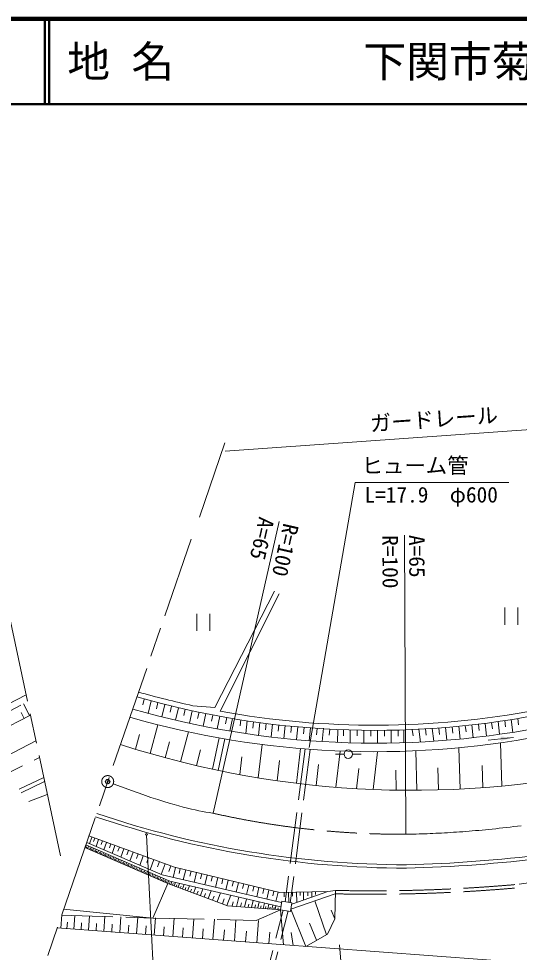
# Model space of a CAD drawing. Units: millimetres, scale not verified. Extents: x 40000 to 680000, y 20000 to 380000.
# Drawn here: x 364688 to 423258, y 270791 to 380000 of the extents above; entities that cross this region are included whole.
import ezdxf
from ezdxf.enums import TextEntityAlignment as Align

# ---------------------------------------------------------------- set-up
doc = ezdxf.new("R2010")
doc.units = ezdxf.units.MM
doc.header["$LTSCALE"] = 1000
doc.header["$PDMODE"] = 32
doc.header["$PDSIZE"] = 500
doc.linetypes.add('CHAIN', pattern=[18.5, 12, -1.5, 3.5, -1.5])
doc.linetypes.add('DASHED', pattern=[7.5, 6, -1.5])
for name, color, linetype, lineweight in [('M-BGD', 7, 'Continuous', 13), ('M-BMK', 2, 'CHAIN', 13), ('M-STR-HTXT', 7, 'Continuous', 13), ('M-TTL', 2, 'Continuous', 140), ('M-TTL-LINE', 7, 'Continuous', 50)]:
    doc.layers.add(name, color=color, linetype=linetype, lineweight=lineweight)
doc.layers.add('M-OTRS', color=6, linetype='Continuous')
doc.layers.add('M-TTL-TXT', color=7, linetype='Continuous')
doc.styles.add('ＭＳ ゴシック', font='')
doc.styles.get('ＭＳ ゴシック').set_extended_font_data('MS Gothic')

# ---------------------------------------------------------------- blocks, each defined once
blk = doc.blocks.new('田')
at = {"color": 7, "linetype": 'Continuous', "lineweight": 13}
for p, q in [((-0.75, 2), (-0.75, 0)), ((0.75, 0), (0.75, 2))]:
    blk.add_line(p, q, dxfattribs=at)
blk = doc.blocks.new('filled_arrow')
at = {"color": 0, "linetype": 'Continuous', "lineweight": -2}
blk.add_solid([(7.5, 1.25), (0, 0), (7.5, -1.25)], dxfattribs=at)
blk = doc.blocks.new('open_arrow')
at = {"color": 0, "linetype": 'Continuous', "lineweight": -2}
blk.add_lwpolyline([(7.5, 1.25), (0, 0), (7.5, -1.25)], dxfattribs=at)

msp = doc.modelspace()

# ---------------------------------------------------------------- linework, layer by layer
at = {"layer": 'M-BGD', "linetype": 'CHAIN'}
for p, q in [((369574, 282069), (356012, 345638)), ((363690, 257676), (384886, 319123))]:
    msp.add_line(p, q, dxfattribs=at)
at = {"layer": 'M-BGD'}
for p, q in [((387635, 299416), (394622, 313030)), ((388259, 299001), (395160, 312707)), ((361153, 298661), (365556, 300902)), ((379385, 300422), (379232, 299740)), ((365971, 298475), (365261, 299865)), ((380179, 300205), (379850, 298741)), ((380976, 299995), (380812, 299266)), ((381774, 299792), (381445, 298328)), ((382574, 299595), (382410, 298865)), ((383375, 299405), (383047, 297941)), ((385053, 299642), (387635, 299416)), ((366063, 298523), (339894, 285155)), ((365341, 298153), (364986, 298848)), ((384179, 299221), (384015, 298490)), ((384984, 299043), (384655, 297579)), ((385792, 298872), (385627, 298141)), ((386600, 298707), (386271, 297243)), ((387411, 298549), (387247, 297817)), ((388224, 298398), (387895, 296933)), ((389038, 298253), (388873, 297520)), ((389708, 298151), (389376, 296673)), ((380066, 294035), (380968, 297417)), ((390665, 297983), (390592, 297282)), ((391404, 297870), (391248, 296377)), ((392144, 297762), (392067, 297019)), ((392885, 297660), (392729, 296167)), ((393627, 297562), (393549, 296819)), ((394369, 297471), (394213, 295979)), ((395113, 297385), (395035, 296641)), ((395856, 297304), (395701, 295817)), ((396601, 297229), (396524, 296485)), ((397347, 297160), (397191, 295671)), ((398093, 297095), (398016, 296351)), ((414620, 297089), (414788, 295598)), ((415393, 297155), (415477, 296415)), ((416166, 297227), (416334, 295736)), ((416938, 297305), (417021, 296565)), ((417709, 297389), (417876, 295898)), ((418479, 297478), (418562, 296739)), ((419248, 297574), (419416, 296083)), ((420017, 297675), (420100, 296936)), ((420785, 297782), (420952, 296291)), ((421551, 297895), (421634, 297156)), ((422317, 298014), (422485, 296522)), ((423083, 298139), (423166, 297400)), ((378350, 294540), (378813, 296276)), ((383630, 293080), (384563, 296576)), ((398841, 297037), (398685, 295547)), ((399589, 296984), (399511, 296239)), ((400345, 297013), (400181, 295443)), ((401087, 296894), (401014, 296190)), ((402013, 296850), (402005, 295348)), ((402687, 296823), (402683, 296104)), ((403485, 296797), (403478, 295296)), ((404284, 296777), (404281, 296096)), ((405083, 296763), (405076, 295263)), ((405882, 296756), (405879, 296087)), ((406682, 296755), (406674, 295255)), ((407481, 296761), (407478, 296079)), ((408281, 296772), (408274, 295272)), ((409081, 296790), (409078, 296071)), ((409756, 296811), (409749, 295317)), ((410740, 296848), (410823, 296107)), ((411518, 296884), (411685, 295391)), ((412294, 296927), (412378, 296186)), ((413071, 296975), (413238, 295483)), ((413846, 297029), (413929, 296289)), ((345563, 284554), (366700, 295539)), ((381841, 293543), (382336, 295397)), ((387381, 292210), (388147, 295871)), ((388027, 292073), (388798, 295757)), ((392718, 291203), (393177, 295100)), ((422584, 295932), (419601, 295612)), ((421197, 290238), (421036, 295293)), ((385481, 292633), (385976, 294488)), ((397181, 290566), (397659, 294623)), ((402750, 293961), (401750, 293961)), ((401810, 290098), (402309, 294335)), ((403750, 293961), (404750, 293961)), ((406147, 289836), (406667, 294255)), ((411284, 289745), (411137, 294363)), ((416335, 289885), (416181, 294717)), ((390561, 291578), (390807, 293668)), ((394943, 290863), (395221, 293218)), ((399489, 290309), (399777, 292754)), ((404204, 289933), (404479, 292274)), ((408869, 289758), (408795, 292098)), ((413804, 289786), (413722, 292371)), ((418975, 290050), (418892, 292658)), ((364747, 289885), (367613, 291259)), ((364964, 289434), (367720, 290756)), ((365894, 288442), (368037, 289269)), ((372909, 284402), (382909, 280762)), ((373258, 284275), (372971, 283486)), ((373603, 284149), (373459, 283755)), ((374042, 283990), (373745, 283175)), ((372448, 283067), (382139, 278847)), ((372468, 283058), (372594, 283347)), ((372551, 283365), (382383, 279110)), ((372598, 283002), (372661, 283146)), ((372649, 283649), (381458, 279838)), ((372744, 282938), (372870, 283227)), ((372890, 282875), (372953, 283019)), ((373036, 282811), (373162, 283101)), ((373182, 282747), (373245, 282892)), ((373328, 282683), (373455, 282974)), ((374504, 283821), (374351, 283400)), ((374969, 283652), (374652, 282782)), ((375459, 283474), (375295, 283024)), ((375951, 283294), (375613, 282366)), ((376470, 283106), (376296, 282626)), ((376992, 282916), (376632, 281925)), ((373475, 282620), (373538, 282765)), ((373622, 282556), (373749, 282847)), ((373769, 282492), (373832, 282637)), ((373916, 282428), (374043, 282719)), ((374063, 282363), (374127, 282509)), ((374211, 282299), (374338, 282592)), ((374358, 282235), (374422, 282381)), ((374506, 282171), (374634, 282464)), ((374654, 282106), (374718, 282253)), ((374802, 282042), (374930, 282335)), ((374951, 281977), (375015, 282124)), ((375099, 281912), (375227, 282207)), ((375248, 281847), (375312, 281995)), ((375397, 281783), (375525, 282078)), ((375546, 281718), (375610, 281866)), ((375695, 281653), (375824, 281949)), ((375994, 281523), (376123, 281819)), ((377542, 282716), (377356, 282204)), ((378095, 282514), (377711, 281458)), ((378677, 282302), (378479, 281757)), ((379263, 282089), (378854, 280963)), ((379880, 281864), (379669, 281284)), ((375844, 281588), (375909, 281736)), ((376144, 281457), (376208, 281606)), ((376293, 281392), (376423, 281690)), ((376444, 281327), (376508, 281476)), ((376594, 281261), (376723, 281559)), ((376744, 281196), (376809, 281345)), ((376895, 281130), (377025, 281429)), ((377046, 281065), (377111, 281214)), ((377196, 280999), (377327, 281298)), ((377348, 280933), (377413, 281083)), ((377499, 280867), (377630, 281167)), ((377650, 280801), (377716, 280951)), ((377802, 280735), (377933, 281036)), ((377954, 280669), (378019, 280820)), ((378106, 280603), (378237, 280904)), ((378258, 280537), (378324, 280688)), ((378410, 280470), (378542, 280773)), ((380501, 281639), (380064, 280439)), ((381155, 281401), (380929, 280782)), ((381812, 281161), (381347, 279884)), ((382504, 280909), (382265, 280251)), ((383052, 280727), (382765, 279541)), ((382909, 280762), (395223, 277777)), ((378563, 280404), (378629, 280555)), ((378715, 280337), (378847, 280640)), ((378868, 280271), (378934, 280422)), ((379021, 280204), (379154, 280508)), ((379175, 280137), (379241, 280289)), ((379328, 280071), (379461, 280375)), ((379482, 280004), (379548, 280156)), ((379635, 279937), (379768, 280242)), ((379789, 279870), (379856, 280022)), ((379943, 279803), (380077, 280108)), ((380098, 279735), (380164, 279888)), ((380252, 279668), (380386, 279975)), ((380407, 279601), (380474, 279754)), ((380562, 279533), (380696, 279841)), ((380717, 279466), (380784, 279620)), ((380872, 279398), (381006, 279706)), ((381458, 279838), (395442, 276601)), ((383589, 280597), (383445, 280004)), ((384227, 280443), (383941, 279263)), ((384858, 280290), (384716, 279703)), ((385490, 280137), (385207, 278970)), ((386115, 279985), (385974, 279405)), ((386740, 279834), (386460, 278680)), ((387359, 279684), (387219, 279110)), ((380403, 274793), (382121, 278854)), ((381027, 279330), (381095, 279485)), ((381183, 279263), (381317, 279571)), ((381339, 279195), (381406, 279349)), ((381495, 279127), (381629, 279436)), ((381651, 279059), (381718, 279214)), ((381807, 278991), (381942, 279301)), ((381963, 278923), (382031, 279078)), ((382103, 278862), (382239, 279172)), ((382139, 278847), (389122, 276238)), ((382313, 278782), (382373, 278941)), ((382383, 279110), (395359, 276107)), ((382486, 278718), (382613, 279059)), ((382682, 278645), (382750, 278827)), ((382881, 278570), (383027, 278963)), ((383106, 278486), (383184, 278696)), ((383334, 278401), (383503, 278853)), ((383594, 278304), (383684, 278546)), ((383857, 278206), (384051, 278727)), ((384458, 277981), (384682, 278581)), ((387977, 279534), (387700, 278393)), ((388589, 279385), (388452, 278818)), ((389201, 279237), (388927, 278109)), ((389807, 279090), (389671, 278529)), ((390412, 278943), (390142, 277828)), ((391012, 278798), (390878, 278243)), ((391611, 278653), (391344, 277549)), ((392205, 278509), (392072, 277960)), ((384155, 278094), (384259, 278373)), ((384801, 277853), (384921, 278174)), ((385149, 277723), (385407, 278414)), ((385544, 277575), (385682, 277945)), ((385944, 277426), (386242, 278221)), ((386399, 277256), (386558, 277681)), ((386860, 277084), (387202, 277999)), ((387913, 276690), (388307, 277744)), ((389058, 276262), (389506, 277462)), ((392798, 278365), (392534, 277274)), ((393386, 278223), (393254, 277680)), ((393972, 278081), (393711, 277002)), ((394554, 277940), (394424, 277403)), ((395039, 277822), (394779, 276749)), ((395223, 277777), (400854, 277894)), ((395743, 277788), (395753, 277295)), ((396260, 277799), (396284, 276630)), ((401727, 277633), (396531, 275837)), ((396630, 276434), (400854, 277894)), ((396730, 277809), (396739, 277365)), ((397195, 277818), (397219, 276638)), ((397618, 277827), (397626, 277428)), ((397996, 277835), (398015, 276913)), ((398509, 277845), (398518, 277402)), ((398974, 277855), (398986, 277248)), ((399396, 277864), (399394, 277559)), ((401736, 278033), (401663, 274721)), ((387383, 276888), (387566, 277378)), ((388515, 276465), (388725, 277029)), ((389652, 276199), (389776, 276711)), ((390182, 276160), (390444, 277245)), ((390653, 276125), (390760, 276568)), ((391117, 276090), (391346, 277036)), ((391529, 276060), (391622, 276443)), ((391936, 276029), (392135, 276853)), ((392297, 276003), (392377, 276333)), ((392653, 275976), (392826, 276693)), ((393281, 275930), (393432, 276553)), ((393831, 275889), (393962, 276430)), ((394313, 275853), (394426, 276323)), ((395469, 276766), (395305, 275780)), ((396653, 276569), (395469, 276766)), ((396488, 275582), (396653, 276569)), ((400698, 272856), (399336, 276807)), ((369952, 275830), (380403, 274793)), ((389122, 276238), (395305, 275780)), ((392969, 275953), (393038, 276238)), ((393558, 275909), (393617, 276154)), ((394074, 275871), (394124, 276080)), ((394525, 275837), (394568, 276016)), ((394680, 275826), (394781, 276241)), ((394998, 275802), (395042, 275987)), ((395305, 275780), (396488, 275582)), ((395685, 271676), (395305, 275780)), ((398271, 271484), (396531, 275837)), ((401663, 274721), (401235, 275710)), ((369612, 273613), (369728, 275168)), ((370329, 273560), (370387, 274337)), ((371142, 273500), (371260, 275094)), ((371991, 273437), (372052, 274254)), ((372844, 273373), (372969, 275049)), ((373736, 273307), (373800, 274166)), ((374632, 273240), (374763, 275002)), ((376509, 273101), (376647, 274952)), ((378481, 272954), (378625, 274899)), ((380551, 272801), (380703, 274844)), ((382725, 272639), (382885, 274787)), ((385009, 272469), (385176, 274726)), ((387406, 272291), (387582, 274663)), ((389924, 272104), (390109, 274596)), ((392568, 271908), (392763, 274526)), ((399549, 272206), (398694, 274185)), ((369198, 273644), (464387, 266571)), ((375568, 273171), (375635, 274073)), ((377493, 273028), (377563, 273976)), ((379513, 272878), (379587, 273874)), ((381636, 272720), (381713, 273767)), ((383864, 272554), (383946, 273655)), ((386204, 272380), (386290, 273537)), ((388662, 272198), (388752, 273413)), ((391243, 272006), (391338, 273283)), ((393953, 271805), (394053, 273146)), ((396799, 271593), (396574, 273096))]:
    msp.add_line(p, q, dxfattribs=at)
at = {"layer": 'M-BGD', "linetype": 'DASHED'}
for p, q in [((339744, 286394), (365723, 300120)), ((398195, 294579), (395876, 276698)), ((398794, 294533), (396468, 276599)), ((346389, 283165), (367117, 293586)), ((429185, 279663), (423210, 278751)), ((400854, 277894), (401736, 278033)), ((392455, 274532), (395305, 275780)), ((392897, 265202), (395640, 275724)), ((393477, 265050), (396234, 275625)), ((369712, 275135), (380403, 274793)), ((380403, 274793), (392455, 274532)), ((400826, 272929), (401663, 274721)), ((398271, 271484), (400826, 272929))]:
    msp.add_line(p, q, dxfattribs=at)
at = {"layer": 'M-BGD'}
for centre, radius in [((403250, 293961), 500), ((379645, 284592), 100)]:
    msp.add_circle(centre, radius, dxfattribs=at)
for centre, radius, start, end in [((406394, 398059), 101304, 254.02842, 280.81657), ((406488, 398410), 101068, 254.05031, 257.75587), ((406394, 398059), 102804, 253.98373, 280.82377), ((406394, 398059), 103804, 253.95466, 280.82849), ((406394, 398059), 100704, 259.62534, 280.81364), ((410704, 401248), 111505, 252.18811, 283.16788), ((410125, 393941), 113304, 251.24049, 269.96461), ((410125, 393941), 112904, 251.24145, 269.96215), ((406264, 441098), 160106, 271.35514, 282.9935), ((406264, 441098), 160506, 271.35341, 282.99362)]:
    msp.add_arc(centre, radius, start, end, dxfattribs=at)
at = {"layer": 'M-BGD', "linetype": 'DASHED'}
for radius, end in [(193370, 275.09985), (193770, 275.10355)]:
    msp.add_arc((406021, 471355), radius, 268.73024, end, dxfattribs=at)
at = {"layer": 'M-BMK'}
for points in [[(375758, 290515), (378015, 289674), (379228, 289239), (380162, 288918), (380953, 288656), (381653, 288435), (382287, 288242), (382874, 288072), (383421, 287920), (383937, 287784), (384426, 287662), (384893, 287551), (385340, 287450), (385771, 287359), (386186, 287277), (386587, 287202), (386976, 287135), (387354, 287074), (387434, 287062)], [(423491, 285604), (423045, 285548), (422606, 285494), (422172, 285442), (421745, 285392), (421323, 285344), (420907, 285298), (420496, 285254), (420091, 285212), (419690, 285171), (419294, 285132), (418902, 285095), (418515, 285059), (418132, 285025), (417754, 284993), (417379, 284962), (417008, 284932), (416641, 284904), (416278, 284878), (415918, 284852), (415561, 284828), (415208, 284806), (414859, 284784), (414512, 284764), (414168, 284745), (413828, 284728), (413490, 284711), (413155, 284696), (412823, 284682), (412494, 284669), (412167, 284657), (411843, 284646), (411521, 284636), (411202, 284627), (410886, 284620), (410571, 284613), (410259, 284607), (409994, 284603)]]:
    msp.add_lwpolyline(points, dxfattribs=at)
msp.add_circle((375103, 290763), 700, dxfattribs=at)
msp.add_arc((409476, 384602), 100000, 257.26393, 270.29641, dxfattribs=at)
at = {"layer": 'M-OTRS'}
msp.add_point((375103, 290763), dxfattribs=at)
at = {"layer": 'M-STR-HTXT'}
for p, q in [((453328, 333965), (388857, 329402)), ((385833, 321696), (388788, 330400)), ((387430, 287062), (395147, 321201)), ((409994, 284603), (409813, 319603)), ((379650, 284492), (381228, 253674)), ((402233, 271654), (405211, 236477))]:
    msp.add_line(p, q, dxfattribs=at)
msp.add_lwpolyline([(398671, 294747), (404057, 325765), (422042, 325765)], dxfattribs=at)
at = {"layer": 'M-TTL'}
msp.add_line((680000, 380000), (40000, 380000), dxfattribs=at)
at = {"layer": 'M-TTL-LINE'}
for p, q in [((367750, 380000), (367750, 370000)), ((368250, 380000), (368250, 370000)), ((40000, 370000), (680000, 370000))]:
    msp.add_line(p, q, dxfattribs=at)

# ---------------------------------------------------------------- block references
at = {"layer": 'M-BGD', "xscale": 1000, "yscale": 1000}
for p in [(386286, 308381), (422330, 309110)]:
    msp.add_blockref('田', p, dxfattribs=at)
at = {"layer": 'M-BGD', "xscale": 200, "yscale": 200, "rotation": 186.1}
msp.add_blockref('filled_arrow', (422584, 295932), dxfattribs=at)
at = {"layer": 'M-STR-HTXT'}
for p, rotation in [((398671, 294747), 80.2), ((379650, 284492), 272.9)]:
    msp.add_blockref('open_arrow', p, dxfattribs=dict(at, rotation=rotation))

# ---------------------------------------------------------------- texts
at = {"layer": 'M-STR-HTXT', "style": 'ＭＳ ゴシック'}
msp.add_text('ガードレール', height=1833, rotation=3.973, dxfattribs=at).set_placement((413364, 331690), align=Align.BOTTOM_CENTER)
msp.add_text('ヒューム管', height=1833, dxfattribs=at).set_placement((404807, 326265), align=Align.BOTTOM_LEFT)
msp.add_text('L=17.9  φ600', height=1833, dxfattribs=at).set_placement((412946, 322853), align=Align.BOTTOM_CENTER)
for s, rotation, p in [('A=65', 257.264, (392282, 321939)), ('R=100', 257.264, (395147, 321201)), ('R=100', 270.296, (406685, 319580)), ('A=65', 270.296, (409813, 319603))]:
    msp.add_text(s, height=1833, rotation=rotation, dxfattribs=at).set_placement(p, align=Align.BOTTOM_LEFT)
at = {"layer": 'M-TTL-TXT', "style": 'ＭＳ ゴシック'}
for s, p in [('地 名', (370380, 375000)), ('下関市菊川町大字下大野', (405024, 375000))]:
    msp.add_text(s, height=3666, dxfattribs=at).set_placement(p, align=Align.MIDDLE_LEFT)

doc.saveas('drawing.dxf')
